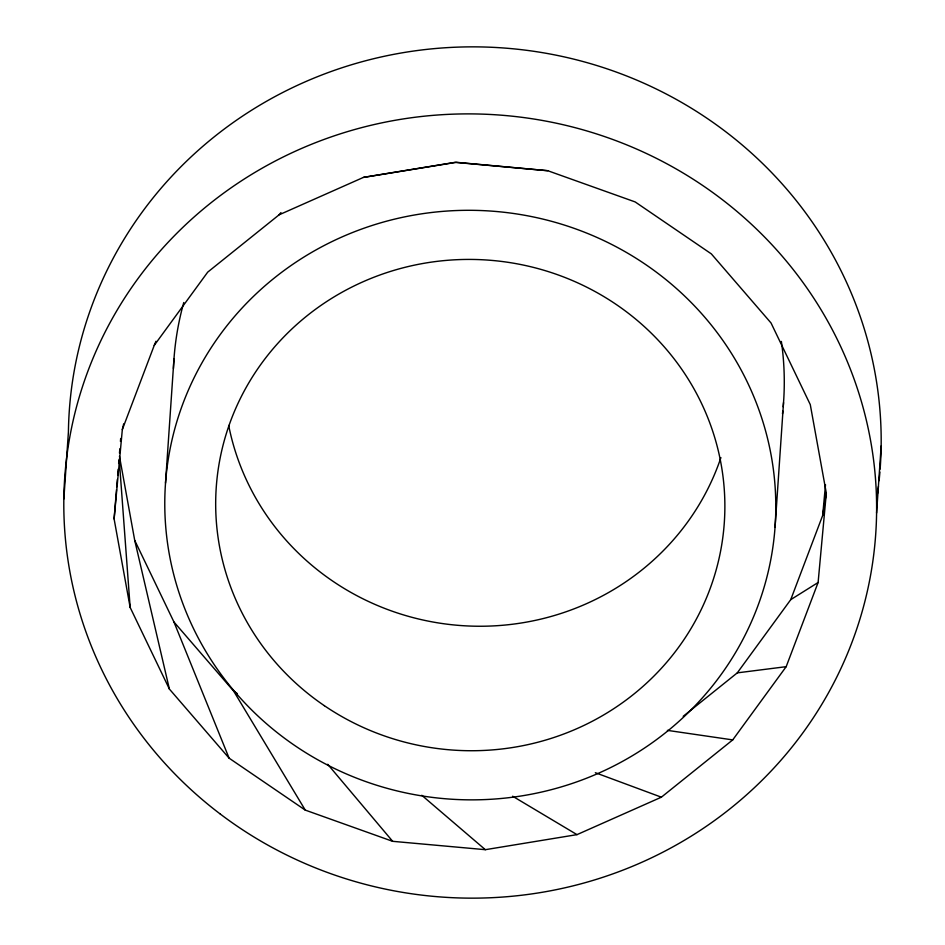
<?xml version="1.0" encoding="UTF-8"?>
<svg xmlns="http://www.w3.org/2000/svg" width="945" height="945" viewBox="0 0 945 945"><rect width="100%" height="100%" fill="white"/><g stroke="black" fill="none" stroke-linecap="round" stroke-linejoin="round"><path stroke-width="1.42" d="M63.847 499.007L68.418 431.971A406.468 392.057 3.9 0 1 492.073 47.297A406.468 392.057 3.9 0 1 880.126 469.157M165.505 483.096L173.998 358.604M775.054 527.062A305.566 294.734 3.9 0 0 336.337 239.51A305.566 294.734 3.9 0 0 299.459 748.664A305.566 294.734 3.9 0 0 775.054 527.062L783.535 402.57M876.582 513.029L881.153 445.993M114.109 518.923L122.33 429.538L154.248 345.362L207.711 272.136L279.058 214.846L363.435 177.4L456.293 162.304L547.769 170.714L635.17 201.935L711.325 253.874L771.049 323.001L810.278 404.602L826.32 493.113L818.11 582.498L786.181 666.674L732.718 739.9L661.37 797.19L576.993 834.636L485.34 849.685L392.659 841.322L305.259 810.101L229.103 758.162L169.379 689.035L130.15 607.434L114.109 518.923L116.495 489.687M116.731 486.769L117.334 479.458M117.688 475.075L118.172 469.228M118.645 463.381L118.893 460.451M119.483 453.139L119.838 448.757M120.44 441.445L120.676 438.527M683.2 716.298L737.289 672.864L790.752 599.638L822.67 515.462L825.505 484.69M822.67 515.462L826.32 493.113M122.33 429.538L123.7 423.832M154.248 345.362L155.949 341.275M279.058 214.846L280.972 212.601M790.752 599.638L818.11 582.498M363.435 177.4L455.088 162.351L547.769 170.714M737.289 672.864L786.181 666.674M667.394 730.367L732.718 739.9M595.326 772.703L661.37 797.19M512.627 796.21L576.993 834.636M119.46 456.246L134.722 540.398L173.951 621.999L233.675 691.126L237.301 693.595M421.765 795.277L485.34 849.685M327.714 764.281L392.659 841.322M233.675 691.126L305.259 810.101M173.951 621.999L229.103 758.162M134.722 540.398L169.379 689.035M119.212 459.235L130.15 607.434M720.905 457.616A254.63 245.605 3.9 0 1 462.814 625.684A254.63 245.605 3.9 0 1 228.69 425.463M781.373 341.44A305.566 294.734 3.9 0 1 783.192 406.822M782.791 411.075A305.566 294.734 3.9 0 1 782.484 413.91M173.455 368.55A305.566 294.734 3.9 0 1 183.767 302.53M879.901 472.051A406.468 392.057 3.9 0 1 879.086 480.71M878.437 486.474A406.468 392.057 3.9 0 1 877.492 493.644M324.383 705.702A254.63 245.605 3.9 0 0 723.917 527.523A254.63 245.605 3.9 0 0 362.526 282A254.63 245.605 3.9 0 0 324.383 705.702M220.315 814.07A406.468 392.057 3.9 0 0 872.719 562.121A406.468 392.057 3.9 0 0 317.603 141.868A406.468 392.057 3.9 0 0 220.315 814.07"/></g></svg>
